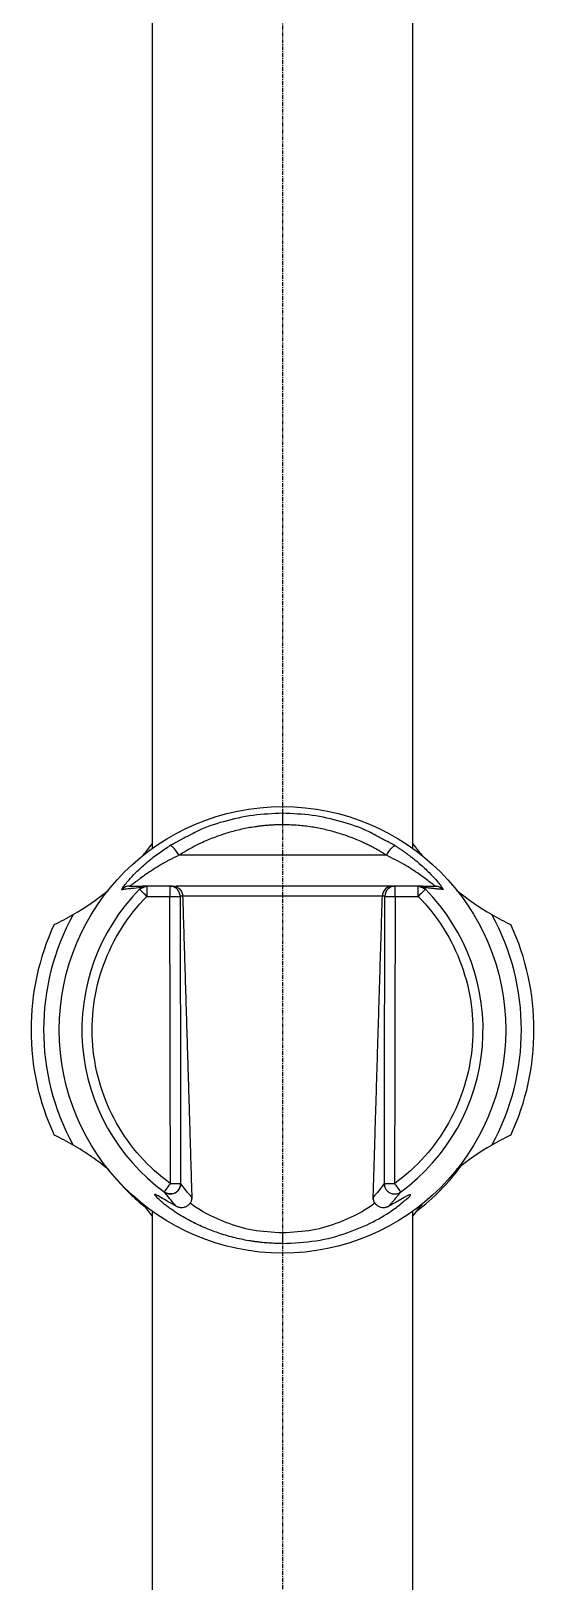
# Model space of a CAD drawing. Header units: inches. Extents: x 2 to 932, y -3 to 1338.
# Drawn here: x 701.7 to 750.7, y 667.2 to 818.3 of the extents above; entities that cross this region are included whole.
import ezdxf

# ---------------------------------------------------------------- set-up
doc = ezdxf.new("R2010")
doc.units = ezdxf.units.IN
doc.header["$MEASUREMENT"] = 0
doc.linetypes.add('CENTER', pattern=[0.6, 0.375, -0.075, 0.075, -0.075])

msp = doc.modelspace()

# ---------------------------------------------------------------- linework, layer by layer
at = {"color": 1, "linetype": 'CENTER'}
msp.add_line((726.244, 969.332), (726.244, 150.569), dxfattribs=at)
for p, q in [((713.544, 890.678), (713.544, 738.656)), ((738.944, 738.656), (738.944, 890.678)), ((715.268, 734.999), (713.025, 734.999)), ((739.464, 734.999), (737.221, 734.999)), ((717.411, 704.531), (717.406, 704.696)), ((735.083, 704.696), (735.078, 704.531)), ((713.544, 703.342), (713.544, 362.901)), ((738.944, 362.901), (738.944, 703.342))]:
    msp.add_line(p, q)
at = {"color": 2}
for p, q in [((736.374, 737.999), (716.156, 737.999)), ((713.024, 733.999), (715.268, 733.999)), ((716.473, 734.062), (735.974, 734.062)), ((737.221, 733.999), (739.464, 733.999))]:
    msp.add_line(p, q, dxfattribs=at)
at = {"color": 2, "flags": 128}
for points in [[(739.785, 734.99), (739.693, 734.982), (739.559, 734.958)], [(714.739, 705.206), (714.754, 705.227), (714.79, 705.277), (714.846, 705.353), (714.919, 705.454), (715.007, 705.575), (715.107, 705.712), (715.215, 705.86), (715.327, 706.013)], [(737.162, 706.013), (737.273, 705.86), (737.381, 705.712), (737.481, 705.575), (737.569, 705.454), (737.642, 705.353), (737.698, 705.277), (737.734, 705.227), (737.75, 705.206)]]:
    msp.add_lwpolyline(points, dxfattribs=at)
at = {"flags": 128}
msp.add_lwpolyline([(741.117, 735.004), (741.181, 734.999), (741.243, 734.994)], dxfattribs=at)
msp.add_circle((726.244, 720.999), 21.75)
msp.add_circle((726.244, 720.999), 21.75)
for centre, radius, start, end in [((693.364, 753.88), 25, 320.52787, 323.82507), ((759.125, 753.88), 25, 216.17493, 219.47213), ((693.364, 753.88), 25, 299.97234, 309.47213), ((736.972, 733.999), 1, 90.00801, 178.35823), ((759.125, 753.88), 25, 230.52787, 240.02766), ((726.244, 720.999), 24.5, 155.23767, 204.7656), ((693.394, 753.822), 24.935, 295.19131, 299.9784), ((759.139, 753.908), 25.032, 240.03063, 244.7971), ((726.244, 720.999), 24.5, 335.23563, 24.76892), ((693.421, 688.229), 24.876, 60.01578, 64.81214), ((759.054, 688.254), 24.848, 115.18266, 119.98664), ((693.364, 688.119), 25, 50.3154, 60.02766), ((759.125, 688.119), 25, 119.97234, 129.47213), ((726.344, 720.499), 21.5, 307.00416, 323.69927), ((726.344, 720.499), 21.5, 220.07914, 231.27049), ((693.364, 688.119), 25, 36.17493, 39.47213), ((759.125, 688.119), 25, 140.52787, 143.82507)]:
    msp.add_arc(centre, radius, start, end)
at = {"color": 2}
for centre, radius, start, end in [((726.244, 720.999), 19.54, 135.48014, 233.92627), ((712.568, 733.422), 1.578, 76.95061, 88.62164), ((726.244, 720.999), 19.54, 306.07373, 44.51986), ((726.244, 720.999), 23.276, 151.17024, 208.82976), ((726.244, 720.999), 23.276, 331.17024, 28.82976)]:
    msp.add_arc(centre, radius, start, end, dxfattribs=at)
for points, knots in [([(726.244, 742.086), (725.284, 742.048), (723.339, 741.972), (720.538, 741.327), (718.452, 740.643), (717.405, 740.069), (717.162, 739.936)], [0, 0, 0, 0, 0.3031332, 0.6140074, 0.9106103, 1, 1, 1, 1]), ([(735.352, 739.923), (735.109, 740.056), (734.061, 740.633), (731.971, 741.321), (729.162, 741.971), (727.209, 742.048), (726.244, 742.086)], [0, 0, 0, 0, 0.08931357, 0.38564156, 0.69650464, 1, 1, 1, 1]), ([(726.244, 742.086), (726.244, 742.08), (726.244, 742.05), (726.244, 741.931), (726.244, 741.842), (726.244, 741.623), (726.244, 741.494), (726.244, 741.228), (726.244, 741.093), (726.244, 740.967)], [0, 0, 0, 0, 0.25, 0.25, 0.5, 0.5, 0.75, 0.75, 1, 1, 1, 1]), ([(710.585, 734.647), (710.582, 734.647), (710.576, 734.647), (710.573, 734.659), (710.588, 734.699), (710.644, 734.795), (710.755, 734.953), (710.96, 735.219), (711.319, 735.647), (711.867, 736.234), (712.499, 736.839), (713.084, 737.352), (713.667, 737.822), (714.232, 738.242), (714.764, 738.611), (715.115, 738.834), (715.28, 738.94)], [0, 0, 0, 0, 0.0136221, 0.0394959, 0.0775484, 0.1277141, 0.1991518, 0.2546008, 0.3616214, 0.5049162, 0.6063465, 0.7002741, 0.7866376, 0.8653932, 0.9365169, 1, 1, 1, 1]), ([(716.156, 737.999), (716.089, 738.117), (716.008, 738.244), (715.834, 738.491), (715.74, 738.609), (715.565, 738.796), (715.485, 738.865), (715.358, 738.943), (715.311, 738.952), (715.28, 738.94)], [0, 0, 0, 0, 0.25, 0.25, 0.5, 0.5, 0.75, 0.75, 1, 1, 1, 1]), ([(736.374, 737.999), (736.439, 738.114), (736.518, 738.24), (736.69, 738.482), (736.782, 738.598), (736.954, 738.782), (737.033, 738.849), (737.159, 738.925), (737.205, 738.934), (737.236, 738.922)], [0, 0, 0, 0, 0.25, 0.25, 0.5, 0.5, 0.75, 0.75, 1, 1, 1, 1]), ([(737.236, 738.922), (737.332, 738.86), (737.53, 738.735), (737.824, 738.539), (738.123, 738.332), (738.426, 738.114), (738.731, 737.886), (739.132, 737.572), (739.768, 737.043), (740.518, 736.342), (741.154, 735.663), (741.495, 735.256), (741.709, 734.982), (741.836, 734.803), (741.899, 734.694), (741.907, 734.659), (741.898, 734.657), (741.894, 734.657)], [0, 0, 0, 0, 0.037363, 0.0761636, 0.1163985, 0.1580659, 0.201163, 0.2456857, 0.3337589, 0.4942473, 0.6350376, 0.7442226, 0.7851221, 0.8716166, 0.9366025, 0.9794607, 1, 1, 1, 1]), ([(711.358, 734.999), (711.228, 734.999), (711.087, 734.974), (710.816, 734.856), (710.686, 734.764), (710.585, 734.647)], [0, 0, 0, 0, 0.5, 0.5, 1, 1, 1, 1]), ([(712.446, 734.847), (712.128, 734.819), (711.817, 734.789), (711.353, 734.74), (711.199, 734.723), (710.968, 734.695), (710.891, 734.686), (710.737, 734.666), (710.659, 734.654), (710.585, 734.647)], [0, 0, 0, 0, 0.5, 0.5, 0.75, 0.75, 0.875, 0.875, 1, 1, 1, 1]), ([(712.924, 734.959), (712.915, 734.955), (712.884, 734.942), (712.811, 734.91), (712.701, 734.863), (712.583, 734.815), (712.489, 734.776), (712.417, 734.745), (712.374, 734.726), (712.349, 734.717), (712.336, 734.714), (712.325, 734.71), (712.316, 734.703), (712.312, 734.7)], [0, 0, 0, 0, 0.04828473, 0.16248928, 0.32647191, 0.46164653, 0.59671324, 0.6979165, 0.79458582, 0.84604165, 0.89683236, 0.94940407, 1, 1, 1, 1]), ([(713.024, 733.999), (712.843, 734.178), (712.662, 734.356), (712.4, 734.614), (712.32, 734.692), (712.312, 734.7)], [0, 0, 0, 0, 0.5, 0.5, 1, 1, 1, 1]), ([(712.813, 734.999), (712.747, 734.999), (712.679, 734.986), (712.551, 734.934), (712.493, 734.894), (712.446, 734.847)], [0, 0, 0, 0, 0.5, 0.5, 1, 1, 1, 1]), ([(713.025, 734.999), (713.02, 734.999), (713.012, 734.997), (712.993, 734.988), (712.962, 734.975), (712.937, 734.965), (712.924, 734.959), (712.924, 734.959)], [0, 0, 0, 0, 0.2868123, 0.5747472, 0.7836744, 0.9946866, 1, 1, 1, 1]), ([(713.025, 734.999), (713.025, 734.998), (713.025, 734.997), (713.025, 734.984), (713.025, 734.959), (713.024, 734.925), (713.025, 734.881), (713.024, 734.814), (713.025, 734.707), (713.024, 734.556), (713.025, 734.378), (713.024, 734.193), (713.024, 734.06), (713.024, 733.999)], [0, 0, 0, 0, 0.0553473, 0.1163645, 0.1829004, 0.2546401, 0.3126704, 0.3779453, 0.5002292, 0.6338146, 0.7456715, 0.884138, 1, 1, 1, 1]), ([(715.268, 734.999), (715.268, 734.998), (715.268, 734.996), (715.267, 734.982), (715.268, 734.958), (715.268, 734.914), (715.268, 734.837), (715.268, 734.716), (715.268, 734.563), (715.268, 734.421), (715.268, 734.293), (715.268, 734.202), (715.268, 734.103), (715.268, 734.037), (715.268, 733.999)], [0, 0, 0, 0, 0.0621437, 0.1241181, 0.1869821, 0.2516837, 0.3706816, 0.500004, 0.615815, 0.7483211, 0.8078574, 0.8750031, 0.9270064, 1, 1, 1, 1]), ([(716.267, 734.002), (716.266, 734.035), (716.264, 734.111), (716.242, 734.238), (716.194, 734.388), (716.108, 734.553), (715.969, 734.725), (715.783, 734.867), (715.582, 734.955), (715.412, 734.994), (715.311, 734.998), (715.268, 734.999)], [0, 0, 0, 0, 0.0638415, 0.1457973, 0.2458517, 0.3639843, 0.5001707, 0.6674019, 0.8064941, 0.9173781, 1, 1, 1, 1]), ([(736.972, 734.999), (736.774, 734.999), (736.126, 734.999), (734.921, 734.999), (733.371, 734.999), (731.762, 734.999), (730.28, 734.999), (728.897, 734.999), (727.631, 734.999), (725.467, 734.999), (722.415, 734.999), (718.97, 734.999), (716.715, 734.999), (715.943, 734.999), (715.867, 734.999)], [0, 0, 0, 0, 0.03877972, 0.12698427, 0.20386513, 0.27356615, 0.35190537, 0.39916989, 0.45018464, 0.5107285, 0.66803962, 0.82535092, 0.98266216, 1, 1, 1, 1]), ([(737.221, 734.999), (737.188, 734.998), (737.111, 734.996), (736.984, 734.974), (736.835, 734.927), (736.669, 734.841), (736.497, 734.702), (736.354, 734.517), (736.266, 734.316), (736.227, 734.146), (736.223, 734.045), (736.221, 734.002)], [0, 0, 0, 0, 0.0638496, 0.1458095, 0.2458638, 0.3639924, 0.5001707, 0.6674114, 0.8065068, 0.9173876, 1, 1, 1, 1]), ([(737.221, 733.999), (737.221, 734.026), (737.221, 734.074), (737.221, 734.139), (737.221, 734.212), (737.221, 734.293), (737.221, 734.421), (737.221, 734.563), (737.221, 734.716), (737.221, 734.837), (737.221, 734.929), (737.221, 734.988), (737.221, 734.996), (737.221, 734.999)], [0, 0, 0, 0, 0.0510053, 0.092692, 0.1250614, 0.1921951, 0.2517786, 0.3842917, 0.5001645, 0.6294924, 0.7485536, 0.8759793, 1, 1, 1, 1]), ([(739.464, 733.999), (739.464, 734.016), (739.463, 734.054), (739.464, 734.122), (739.464, 734.237), (739.464, 734.451), (739.464, 734.67), (739.464, 734.814), (739.464, 734.881), (739.464, 734.939), (739.464, 734.989), (739.464, 734.996), (739.464, 734.999)], [0, 0, 0, 0, 0.0312791, 0.0745784, 0.12945, 0.2548529, 0.4994698, 0.6219067, 0.6872372, 0.7453661, 0.8836015, 1, 1, 1, 1]), ([(740.176, 734.7), (740.169, 734.692), (740.089, 734.614), (739.826, 734.356), (739.646, 734.178), (739.464, 733.999)], [0, 0, 0, 0, 0.5, 0.5, 1, 1, 1, 1]), ([(740.176, 734.7), (740.172, 734.702), (740.162, 734.707), (740.123, 734.723), (740.052, 734.753), (739.942, 734.8), (739.828, 734.847), (739.735, 734.885), (739.671, 734.913), (739.612, 734.938), (739.58, 734.952), (739.564, 734.959)], [0, 0, 0, 0, 0.08866346, 0.19741245, 0.33007063, 0.48608883, 0.66491175, 0.74609067, 0.83284084, 0.91685907, 1, 1, 1, 1]), ([(739.688, 734.999), (739.72, 734.999), (739.785, 734.993), (739.877, 734.965), (739.948, 734.927), (740, 734.889), (740.023, 734.867), (740.035, 734.856)], [0.0806821, 0.0806821, 0.0806821, 0.0806821, 0.442949, 0.8052158, 1.1674825, 1.3486158, 1.529832, 1.529832, 1.529832, 1.529832]), ([(741.894, 734.657), (741.796, 734.667), (741.589, 734.689), (741.255, 734.726), (740.882, 734.769), (740.472, 734.814), (740.184, 734.841), (740.035, 734.856)], [0, 0, 0, 0, 0.1646243, 0.3469366, 0.5469365, 0.764624, 1, 1, 1, 1]), ([(741.143, 734.999), (741.281, 734.999), (741.425, 734.969), (741.687, 734.85), (741.804, 734.761), (741.894, 734.657)], [0, 0, 0, 0, 0.5, 0.5, 1, 1, 1, 1]), ([(715.327, 706.013), (714.254, 706.795), (713.266, 707.692), (711.502, 709.677), (710.728, 710.764), (709.428, 713.079), (708.903, 714.306), (708.126, 716.845), (707.875, 718.156), (707.657, 720.802), (707.691, 722.136), (708.042, 724.768), (708.359, 726.065), (709.263, 728.561), (709.85, 729.76), (711.265, 732.006), (712.094, 733.053), (713.024, 733.999)], [0, 0, 0, 0, 0.125, 0.125, 0.25, 0.25, 0.375, 0.375, 0.5, 0.5, 0.625, 0.625, 0.75, 0.75, 0.875, 0.875, 1, 1, 1, 1]), ([(715.268, 733.999), (715.303, 733.999), (715.363, 734), (715.456, 734), (715.543, 734), (715.671, 734), (715.817, 734.001), (715.965, 734.001), (716.077, 734.001), (716.161, 734.001), (716.22, 734.001), (716.258, 734.001), (716.264, 734.002), (716.267, 734.002)], [0, 0, 0, 0, 0.0681918, 0.1168247, 0.1823975, 0.2404489, 0.379367, 0.4999841, 0.6081952, 0.708747, 0.8089294, 0.9049365, 1, 1, 1, 1]), ([(716.267, 734.002), (716.278, 729.512), (716.299, 720.183), (716.315, 710.855), (716.323, 706.015)], [0, 0, 0, 0, 0.4812427, 1, 1, 1, 1]), ([(736.165, 706.015), (736.173, 710.859), (736.189, 720.188), (736.211, 729.517), (736.221, 734.002)], [0, 0, 0, 0, 0.51925644, 1, 1, 1, 1]), ([(736.221, 734.002), (736.222, 734.002), (736.225, 734.002), (736.238, 734.001), (736.258, 734.001), (736.285, 734.002), (736.33, 734.001), (736.404, 734.001), (736.52, 734.001), (736.671, 734.001), (736.818, 734), (736.946, 734), (737.032, 734), (737.125, 734), (737.186, 733.999), (737.221, 733.999)], [0, 0, 0, 0, 0.0543905, 0.1086157, 0.1633539, 0.219223, 0.2767625, 0.3840822, 0.5000851, 0.620655, 0.7595844, 0.8175984, 0.8831915, 0.9317979, 1, 1, 1, 1]), ([(739.464, 733.999), (740.395, 733.053), (741.223, 732.006), (742.639, 729.76), (743.225, 728.561), (744.129, 726.065), (744.446, 724.768), (744.798, 722.136), (744.831, 720.802), (744.614, 718.156), (744.362, 716.845), (743.586, 714.306), (743.061, 713.079), (741.761, 710.764), (740.986, 709.677), (739.223, 707.692), (738.234, 706.795), (737.162, 706.013)], [0, 0, 0, 0, 0.125, 0.125, 0.25, 0.25, 0.375, 0.375, 0.5, 0.5, 0.625, 0.625, 0.75, 0.75, 0.875, 0.875, 1, 1, 1, 1]), ([(714.739, 705.206), (714.764, 705.188), (714.823, 705.149), (714.928, 705.096), (715.061, 705.049), (715.239, 705.016), (715.494, 705.02), (715.801, 705.12), (716.053, 705.319), (716.204, 705.534), (716.281, 705.719), (716.317, 705.878), (716.321, 705.974), (716.323, 706.015)], [0, 0, 0, 0, 0.0431427, 0.0970887, 0.1618311, 0.2373598, 0.3455836, 0.5104445, 0.6690794, 0.7770557, 0.8685032, 0.9428268, 1, 1, 1, 1]), ([(716.323, 706.015), (716.323, 706.012), (716.323, 706.006), (716.323, 705.994), (716.322, 705.974), (716.321, 705.933), (716.314, 705.855), (716.283, 705.698), (716.199, 705.503), (716.029, 705.283), (715.804, 705.117), (715.556, 705.032), (715.349, 705.009), (715.172, 705.021), (715.006, 705.063), (714.861, 705.124), (714.778, 705.18), (714.739, 705.206)], [0, 0, 0, 0, 0.0041516, 0.0082389, 0.0162678, 0.0320126, 0.063498, 0.1268467, 0.2518387, 0.3493818, 0.5042657, 0.6237404, 0.7033269, 0.7867725, 0.8642691, 0.935365, 1, 1, 1, 1]), ([(716.323, 706.015), (716.32, 706.015), (716.314, 706.015), (716.295, 706.015), (716.267, 706.015), (716.231, 706.015), (716.185, 706.015), (716.114, 706.015), (715.962, 706.015), (715.74, 706.014), (715.535, 706.014), (715.418, 706.014), (715.361, 706.013), (715.327, 706.013)], [0, 0, 0, 0, 0.0575002, 0.1161904, 0.1778831, 0.2438266, 0.3057326, 0.3729554, 0.5039139, 0.7609091, 0.8836654, 0.9320238, 1, 1, 1, 1]), ([(717.409, 704.693), (717.318, 704.798), (717.137, 705.006), (716.865, 705.332), (716.594, 705.667), (716.413, 705.899), (716.323, 706.015)], [0, 0, 0, 0, 0.24998011, 0.50000043, 0.75002059, 1, 1, 1, 1]), ([(736.165, 706.015), (736.075, 705.899), (735.895, 705.667), (735.623, 705.332), (735.352, 705.006), (735.17, 704.798), (735.08, 704.693)], [0, 0, 0, 0, 0.24998019, 0.5000006, 0.75002066, 1, 1, 1, 1]), ([(737.162, 706.013), (737.128, 706.013), (737.07, 706.014), (736.953, 706.014), (736.748, 706.014), (736.526, 706.015), (736.375, 706.015), (736.303, 706.015), (736.244, 706.015), (736.189, 706.015), (736.173, 706.015), (736.165, 706.015)], [0, 0, 0, 0, 0.0679753, 0.1163636, 0.2391506, 0.49621, 0.6272011, 0.6944076, 0.7563623, 0.8838721, 1, 1, 1, 1]), ([(736.165, 706.015), (736.165, 705.998), (736.165, 705.961), (736.17, 705.9), (736.179, 705.83), (736.197, 705.751), (736.223, 705.665), (736.262, 705.573), (736.315, 705.478), (736.384, 705.38), (736.472, 705.285), (736.579, 705.196), (736.707, 705.119), (736.854, 705.057), (737.019, 705.019), (737.198, 705.009), (737.386, 705.034), (737.576, 705.095), (737.691, 705.168), (737.75, 705.206)], [0, 0, 0, 0, 0.0236791, 0.0516446, 0.0839398, 0.1205854, 0.1615914, 0.2069653, 0.2567174, 0.3108643, 0.3694307, 0.4324488, 0.4999539, 0.5719791, 0.6485465, 0.72966, 0.815301, 0.9054304, 1, 1, 1, 1]), ([(715.897, 703.812), (715.801, 703.922), (715.607, 704.142), (715.317, 704.485), (715.028, 704.838), (714.835, 705.083), (714.739, 705.206)], [0, 0, 0, 0, 0.2500045, 0.5000058, 0.7500041, 1, 1, 1, 1]), ([(717.244, 704.143), (717.633, 703.867), (718.552, 703.215), (720.627, 702.23), (723.281, 701.417), (725.259, 701.304), (726.244, 701.248)], [0, 0, 0, 0, 0.19841755, 0.46757288, 0.73463041, 1, 1, 1, 1]), ([(726.244, 701.248), (727.23, 701.304), (729.207, 701.417), (731.861, 702.231), (733.937, 703.215), (734.855, 703.867), (735.245, 704.143)], [0, 0, 0, 0, 0.2653678, 0.5324218, 0.8015737, 1, 1, 1, 1]), ([(737.75, 705.206), (737.673, 705.108), (737.519, 704.911), (737.287, 704.626), (737.055, 704.347), (736.823, 704.076), (736.669, 703.9), (736.591, 703.812)], [0, 0, 0, 0, 0.2000055, 0.4000079, 0.6000078, 0.8000051, 1, 1, 1, 1]), ([(726.244, 701.248), (726.244, 701.146), (726.244, 701.031), (726.244, 700.795), (726.244, 700.673), (726.244, 700.455), (726.244, 700.359), (726.244, 700.228), (726.244, 700.192), (726.244, 700.186)], [0, 0, 0, 0, 0.25, 0.25, 0.5, 0.5, 0.75, 0.75, 1, 1, 1, 1])]:
    msp.add_open_spline(points, degree=3, knots=knots, dxfattribs=at)
for points, knots in [([(726.244, 740.967), (726.116, 740.966), (725.861, 740.965), (725.478, 740.952), (725.095, 740.932), (724.712, 740.904), (724.33, 740.868), (723.949, 740.824), (723.253, 740.729), (722.248, 740.544), (720.956, 740.209), (719.692, 739.784), (718.604, 739.331), (717.679, 738.88), (716.905, 738.462), (716.406, 738.154), (716.156, 737.999)], [0, 0, 0, 0, 0.0355951, 0.0711785, 0.1067653, 0.1423708, 0.1780103, 0.2136989, 0.2494519, 0.3738663, 0.4990904, 0.6235983, 0.7492092, 0.832322, 0.9158682, 1, 1, 1, 1]), ([(736.374, 737.999), (736.248, 738.078), (735.998, 738.234), (735.616, 738.458), (735.231, 738.674), (734.84, 738.88), (734.446, 739.077), (733.778, 739.391), (732.822, 739.789), (731.553, 740.214), (730.256, 740.549), (729.152, 740.75), (728.262, 740.863), (727.59, 740.923), (726.918, 740.961), (726.469, 740.965), (726.244, 740.967)], [0, 0, 0, 0, 0.04215408, 0.08414546, 0.125993, 0.16771576, 0.20933296, 0.25086399, 0.37647953, 0.50100566, 0.62621712, 0.75062489, 0.8131294, 0.87547217, 0.93773499, 1, 1, 1, 1]), ([(716.156, 737.999), (716.054, 737.951), (715.851, 737.856), (715.553, 737.708), (715.262, 737.558), (714.978, 737.406), (714.702, 737.253), (714.248, 736.991), (713.65, 736.622), (712.957, 736.154), (712.455, 735.789), (712.108, 735.53), (711.876, 735.354), (711.682, 735.208), (711.539, 735.104), (711.445, 735.041), (711.386, 735.006), (711.367, 735.001), (711.358, 734.999)], [0, 0, 0, 0, 0.0433986, 0.0864992, 0.1293024, 0.171809, 0.21402, 0.2559368, 0.3849152, 0.5087758, 0.6339134, 0.6976132, 0.7580116, 0.8215974, 0.8804006, 0.9230612, 0.9628657, 1, 1, 1, 1]), ([(741.109, 735.02), (741.074, 735.038), (740.993, 735.081), (740.52, 735.447), (739.596, 736.147), (738.126, 737.121), (736.96, 737.705), (736.374, 737.999)], [0, 0, 0, 0, 0.0962198, 0.2232032, 0.4784442, 0.7377196, 1, 1, 1, 1]), ([(711.358, 734.999), (711.387, 734.999), (711.445, 734.999), (711.559, 734.999), (711.764, 734.999), (712.059, 734.999), (712.429, 734.999), (712.682, 734.999), (712.813, 734.999)], [0, 0, 0, 0, 0.0624996, 0.1249984, 0.2499971, 0.4999966, 0.7406755, 1, 1, 1, 1]), ([(713.025, 734.999), (712.957, 734.999), (712.781, 734.999), (712.632, 734.999), (712.616, 734.999), (712.61, 734.999)], [0, 0, 0, 0, 0.258755, 0.6795916, 1, 1, 1, 1]), ([(715.517, 734.999), (715.547, 734.998), (715.609, 734.997), (715.7, 734.984), (715.79, 734.963), (715.912, 734.922), (716.059, 734.847), (716.218, 734.721), (716.348, 734.566), (716.442, 734.392), (716.501, 734.211), (716.511, 734.088), (716.516, 734.028)], [0, 0, 0, 0, 0.0598978, 0.1198281, 0.1797384, 0.2395761, 0.3699702, 0.4987313, 0.6329144, 0.7607327, 0.8828162, 1, 1, 1, 1]), ([(739.877, 734.999), (739.873, 734.999), (739.863, 734.999), (739.739, 734.999), (739.525, 734.999), (739.433, 734.999)], [0, 0, 0, 0, 0.2693931, 0.6883251, 1, 1, 1, 1]), ([(739.564, 734.959), (739.557, 734.962), (739.537, 734.971), (739.506, 734.983), (739.474, 734.996), (739.468, 734.998), (739.464, 734.999)], [0, 0, 0, 0, 0.1287865, 0.3362541, 0.6243356, 1, 1, 1, 1]), ([(739.688, 734.999), (739.764, 734.999), (739.923, 734.999), (740.168, 734.999), (740.458, 734.999), (740.783, 734.999), (741.023, 734.999), (741.143, 734.999)], [0, 0, 0, 0, 0.1495407, 0.3162068, 0.4999984, 0.7499976, 1, 1, 1, 1]), ([(715.897, 703.812), (715.356, 704.117), (714.277, 704.724), (713.652, 705.102), (713.834, 704.896), (713.863, 704.863)], [0, 0, 0, 0, 0.4574269, 0.9120719, 1, 1, 1, 1]), ([(726.244, 700.186), (726.137, 700.186), (725.921, 700.187), (725.597, 700.196), (725.271, 700.209), (724.944, 700.228), (724.616, 700.253), (724.287, 700.283), (723.958, 700.319), (723.628, 700.361), (723.3, 700.408), (722.567, 700.526), (721.422, 700.769), (719.989, 701.197), (718.63, 701.719), (717.569, 702.219), (716.455, 702.825), (715.672, 703.325), (715.07, 703.759), (714.76, 703.996), (714.514, 704.195), (714.322, 704.358), (714.222, 704.449), (713.95, 704.759)], [0, 0, 0, 0, 0.0193525, 0.0388461, 0.0584777, 0.0782438, 0.0981404, 0.118165, 0.1383178, 0.1585985, 0.1790064, 0.1995398, 0.2961036, 0.3993121, 0.4937839, 0.5992399, 0.6616912, 0.7995297, 0.8486927, 0.8932996, 0.9333727, 0.9689358, 1, 1, 1, 1]), ([(717.409, 704.693), (717.408, 704.66), (717.408, 704.59), (717.391, 704.478), (717.358, 704.353), (717.307, 704.231), (717.236, 704.109), (717.118, 703.96), (716.917, 703.796), (716.644, 703.688), (716.405, 703.667), (716.235, 703.685), (716.11, 703.715), (715.998, 703.757), (715.929, 703.795), (715.897, 703.812)], [0, 0, 0, 0, 0.0465226, 0.099954, 0.1603543, 0.2276958, 0.287265, 0.3583669, 0.4950515, 0.6474449, 0.7652075, 0.8312257, 0.8887222, 0.9480501, 1, 1, 1, 1]), ([(726.244, 700.186), (727.35, 700.241), (729.566, 700.352), (732.605, 701.18), (735.149, 702.279), (737.083, 703.469), (737.771, 704.047), (738.079, 704.307)], [0, 0, 0, 0, 0.206877, 0.4144293, 0.6220904, 0.8301558, 1, 1, 1, 1]), ([(736.591, 703.812), (736.568, 703.8), (736.523, 703.774), (736.451, 703.742), (736.36, 703.71), (736.25, 703.684), (736.069, 703.666), (735.833, 703.691), (735.564, 703.803), (735.338, 703.986), (735.198, 704.188), (735.123, 704.374), (735.085, 704.531), (735.081, 704.639), (735.08, 704.693)], [0, 0, 0, 0, 0.03711946, 0.07424793, 0.11135879, 0.17390863, 0.23492328, 0.36765145, 0.50522519, 0.64114549, 0.77235112, 0.8473024, 0.92300045, 1, 1, 1, 1]), ([(738.079, 704.307), (738.161, 704.371), (738.684, 704.777), (738.824, 705.069), (738.272, 704.767), (737.152, 704.131), (736.591, 703.812)], [0, 0, 0, 0, 0.0580501, 0.3715595, 0.6848478, 1, 1, 1, 1])]:
    msp.add_open_spline(points, degree=3, knots=knots)
for points, degree in [([(717.162, 739.936), (715.28, 738.94)], 1), ([(737.236, 738.922), (735.352, 739.923)], 1), ([(740.035, 734.856), (740.028, 734.856), (740.102, 734.776), (740.176, 734.7)], 3), ([(715.327, 706.013), (715.31, 715.342), (715.291, 724.671), (715.268, 733.999)], 3), ([(716.516, 734.028), (716.434, 734.019), (716.351, 734.01), (716.267, 734.002)], 3), ([(736.221, 734.002), (736.138, 734.01), (736.055, 734.019), (735.973, 734.028)], 3), ([(737.221, 733.999), (737.197, 724.671), (737.178, 715.342), (737.162, 706.013)], 3)]:
    msp.add_open_spline(points, degree=degree, dxfattribs=at)
for points, degree in [([(712.312, 734.7), (712.382, 734.772), (712.453, 734.848), (712.446, 734.847)], 3), ([(715.268, 734.999), (715.351, 734.999), (715.434, 734.999), (715.517, 734.999)], 3), ([(736.972, 734.999), (737.054, 734.999), (737.137, 734.999), (737.221, 734.999)], 3), ([(741.143, 734.999), (741.109, 735.02)], 1), ([(716.516, 734.028), (717.108, 714.577)], 1), ([(735.336, 713.121), (735.973, 734.028)], 1), ([(717.108, 714.577), (717.409, 704.693)], 1), ([(735.08, 704.693), (735.336, 713.121)], 1), ([(713.863, 704.863), (713.95, 704.759)], 1), ([(717.409, 704.693), (717.392, 704.707)], 1), ([(735.097, 704.707), (735.08, 704.693)], 1)]:
    msp.add_open_spline(points, degree=degree)

doc.saveas('drawing.dxf')
